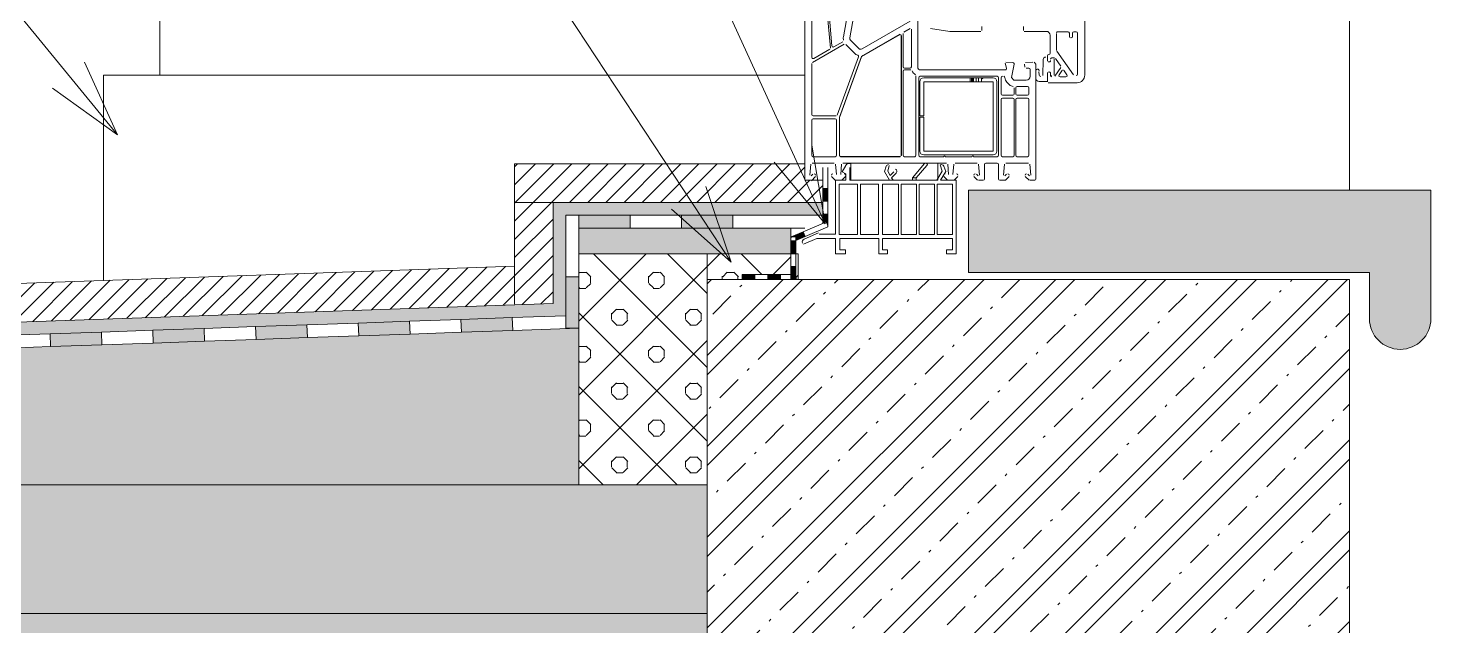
# Model space of a CAD drawing. Header units: millimetres. Extents: x 3925 to 6837, y 3411 to 5969.
# Drawn here: x 5764 to 6310, y 5393 to 5625 of the extents above; entities that cross this region are included whole.
import ezdxf

# ---------------------------------------------------------------- set-up
doc = ezdxf.new("R2010")
doc.units = ezdxf.units.MM
for name, color, linetype, lineweight in [('A-DETL', 90, 'Continuous', 18), ('A-DETL-GENF', 92, 'Continuous', 18), ('A-DETL-THIN', 151, 'Continuous', 18), ('G-ANNO-TEXT', 231, 'Continuous', 9)]:
    doc.layers.add(name, color=color, linetype=linetype, lineweight=lineweight)
pattern_1 = [(45, (7.184, 0), (-14.36841, 14.36841), []), (0, (30.079, 6.73), (14.368, 14.368), [2.54, -26.197]), (45, (32.62, 6.73), (-14.36841, 14.36841), [2.54, -17.78]), (90, (34.415, 8.526), (-14.368, 14.368), [2.54, -26.197]), (135, (34.415, 11.066), (-14.36841, -14.36841), [2.54, -17.78]), (0, (30.079, 12.862), (14.368, 14.368), [2.54, -26.197]), (45, (28.283, 11.066), (-14.36841, 14.36841), [2.54, -17.78]), (90, (28.283, 8.526), (-14.368, 14.368), [2.54, -26.197]), (135, (30.08, 6.73), (-14.36841, -14.36841), [2.54, -17.78]), (135, (26.777, 0), (-14.36841, -14.36841), [])]
pattern_2 = [(0, (0, 0), (10, 10), [1, -9]), (0, (5, 5), (10, 10), [1, -9])]

# ---------------------------------------------------------------- blocks, each defined once
blk = doc.blocks.new('BP_HYDROIZOLACE NOVÁ 2 - Hydroizolace 1_2-1505168-Balkon')
at = {"layer": 'A-DETL-GENF'}
for points in [[(920, 5), (920, 0), (940, 0), (940, 5)], [(960, 5), (960, 0), (980, 0), (980, 5)], [(1000, 5), (1000, 0), (1020, 0), (1020, 5)], [(1040, 5), (1040, 0), (1060, 0), (1060, 5)], [(1080, 5), (1080, 0), (1100, 0), (1100, 5)]]:
    blk.add_hatch(color=256, dxfattribs=at).paths.add_polyline_path(points)
for p, q in [((900, 5), (920, 5)), ((900, 0), (920, 0)), ((940, 5), (920, 5)), ((920, 5), (920, 0)), ((920, 0), (940, 0)), ((940, 5), (960, 5)), ((940, 0), (940, 5)), ((940, 0), (960, 0)), ((980, 5), (960, 5)), ((960, 5), (960, 0)), ((960, 0), (980, 0)), ((980, 5), (1000, 5)), ((980, 0), (980, 5)), ((980, 0), (1000, 0)), ((1020, 5), (1000, 5)), ((1000, 5), (1000, 0)), ((1000, 0), (1020, 0)), ((1020, 5), (1040, 5)), ((1020, 0), (1020, 5)), ((1020, 0), (1040, 0)), ((1060, 5), (1040, 5)), ((1040, 5), (1040, 0)), ((1040, 0), (1060, 0)), ((1060, 5), (1080, 5)), ((1060, 0), (1060, 5)), ((1060, 0), (1080, 0)), ((1100, 5), (1080, 5)), ((1080, 5), (1080, 0)), ((1080, 0), (1100, 0)), ((1100, 5), (1120.86, 5)), ((1100, 0), (1100, 5)), ((1100, 0), (1125.69, 0))]:
    blk.add_line(p, q, dxfattribs=at)
blk = doc.blocks.new('BP_HYDROIZOLACE NOVÁ 2 - Geotextilie 1_1-1452064-Balkon')
at = {"layer": 'A-DETL-GENF'}
for points in [[(0, 0), (5, 0), (5, 2), (1.32, 2), (1.84, 0.78)], [(10, 0), (15, 0), (15, 2), (10, 2)]]:
    blk.add_hatch(color=256, dxfattribs=at).paths.add_polyline_path(points)
for p, q in [((0, 0), (5, 0)), ((5, 2), (1.32, 2)), ((5, 2), (10, 2)), ((5, 0), (5, 2)), ((5, 0), (10, 0)), ((15, 2), (10, 2)), ((10, 2), (10, 0)), ((15, 2), (23.13, 2)), ((15, 0), (15, 2)), ((15, 0), (23.13, 0)), ((10, 0), (15, 0))]:
    blk.add_line(p, q, dxfattribs=at)
blk = doc.blocks.new('BP_HYDROIZOLACE NOVÁ 2 - Geotextilie 1_1-1453589-Balkon')
at = {"layer": 'A-DETL-GENF'}
blk.add_hatch(color=256, dxfattribs=at).paths.add_polyline_path([(1.07, 0), (5, 0), (5, 2), (0, 2), (0, 1.77), (1.55, 1.11)])
for p, q in [((5, 2), (0, 2)), ((0, 2), (0, 1.77)), ((1.07, 0), (5, 0)), ((5, 2), (14.6, 2)), ((5, 0), (5, 2)), ((5, 0), (14.6, 0))]:
    blk.add_line(p, q, dxfattribs=at)
blk = doc.blocks.new('BP_HYDROIZOLACE NOVÁ 2 - Geotextilie 1_1-1450786-Balkon')
at = {"layer": 'A-DETL-GENF'}
for points in [[(0, 0), (5, 0), (5, 2), (0, 2)], [(10, 0), (15, 0), (15, 2), (10, 2)]]:
    blk.add_hatch(color=256, dxfattribs=at).paths.add_polyline_path(points)
for p, q in [((5, 2), (0, 2)), ((0, 2), (0, 0)), ((0, 0), (5, 0)), ((5, 2), (10, 2)), ((5, 0), (5, 2)), ((5, 0), (10, 0)), ((15, 2), (10, 2)), ((10, 2), (10, 0)), ((15, 2), (18.95, 2)), ((15, 0), (15, 2)), ((15, 0), (18.95, 0)), ((10, 0), (15, 0))]:
    blk.add_line(p, q, dxfattribs=at)
blk = doc.blocks.new('BP_HYDROIZOLACE NOVÁ 2 - Geotextilie 1_1-1453975-Balkon')
at = {"layer": 'A-DETL-GENF'}
for points in [[(0, 0), (5, 0), (5, 2), (0, 2)], [(10, 0), (15, 0), (15, 2), (10, 2)]]:
    blk.add_hatch(color=256, dxfattribs=at).paths.add_polyline_path(points)
for p, q in [((5, 2), (0, 2)), ((0, 2), (0, 0)), ((0, 0), (5, 0)), ((5, 2), (10, 2)), ((5, 0), (5, 2)), ((5, 0), (10, 0)), ((15, 2), (10, 2)), ((10, 2), (10, 0)), ((15, 2), (16.39, 2)), ((15, 0), (15, 2)), ((15, 0), (16.39, 0)), ((10, 0), (15, 0))]:
    blk.add_line(p, q, dxfattribs=at)
blk = doc.blocks.new('BP_HYDROIZOLACE NOVÁ 2 - Hydroizolace 1_2-1505140-Balkon')
at = {"layer": 'A-DETL-GENF'}
for points in [[(0, 5), (0, 0), (20, 0), (20, 5)], [(40, 5), (40, 0), (60, 0), (60, 5)]]:
    blk.add_hatch(color=256, dxfattribs=at).paths.add_polyline_path(points)
for p, q in [((20, 5), (0, 5)), ((0, 5), (0, 0)), ((0, 0), (20, 0)), ((20, 5), (40, 5)), ((20, 0), (20, 5)), ((20, 0), (40, 0)), ((60, 5), (40, 5)), ((40, 5), (40, 0)), ((60, 5), (88, 5)), ((60, 0), (60, 5)), ((60, 0), (88, 0)), ((40, 0), (60, 0))]:
    blk.add_line(p, q, dxfattribs=at)
blk = doc.blocks.new('BP_HYDROIZOLACE NOVÁ 2 - Hydroizolace 1_2-1505302-Balkon')
at = {"layer": 'A-DETL-GENF'}
blk.add_hatch(color=256, dxfattribs=at).paths.add_polyline_path([(0, 5), (0, 0), (20, 0), (20, 5)])
for p, q in [((20, 5), (0, 5)), ((0, 5), (0, 0)), ((0, 0), (20, 0)), ((20, 5), (38.97, 5)), ((20, 0), (20, 5)), ((20, 0), (38.97, 0))]:
    blk.add_line(p, q, dxfattribs=at)

msp = doc.modelspace()

# ---------------------------------------------------------------- hatches: boundary and pattern name
at = {"layer": 'A-DETL-GENF'}
h = msp.add_hatch(dxfattribs=at)
h.set_pattern_fill('FP_6', color=1, style=0, pattern_type=2)
h.set_pattern_definition([(45, (0, 0), (-3.535534, 3.535534), [])])
h.paths.add_polyline_path([(4853.24, 5479.27), (5622.84, 5506.15), (5623.36, 5507.41), (5624.13, 5508.41), (5623.36, 5509.41), (5622.57, 5511.34), (5622.33, 5513.68), (5622.57, 5515.48), (5623.36, 5517.41), (5624.64, 5519.07), (5626.29, 5520.34), (5628.22, 5521.14), (5630.29, 5521.41), (5632.36, 5521.14), (5634.29, 5520.34), (5635.95, 5519.07), (5637.25, 5517.35), (5638.02, 5515.48), (5638.29, 5513.41), (5637.94, 5511.14), (5637.14, 5509.31), (5636.45, 5508.41), (5637.22, 5507.41), (5637.53, 5506.66), (5968.24, 5518.21), (5968.24, 5557.52), (6073.24, 5557.52), (6073.24, 5566.12), (6066.24, 5566.12), (6066.24, 5572.52), (5953.24, 5572.52), (5953.24, 5532.69), (4853.24, 5494.28)])
msp.add_hatch(color=9, dxfattribs=at).paths.add_polyline_path([(6298.01, 5500.32), (6301.11, 5500.73), (6304, 5501.92), (6306.48, 5503.83), (6308.39, 5506.31), (6309.58, 5509.2), (6309.99, 5512.3), (6309.99, 5562.3), (6129.99, 5562.3), (6129.99, 5530.28), (6286.03, 5530.28), (6286.03, 5512.3), (6286.44, 5509.2), (6287.63, 5506.31), (6289.54, 5503.83), (6292.02, 5501.92), (6294.91, 5500.73)])
h = msp.add_hatch(dxfattribs=at)
h.set_pattern_fill('FP_2', color=1, style=0, pattern_type=2)
h.set_pattern_definition(pattern_2)
h.paths.add_polyline_path([(4853.24, 5474.27), (5622.65, 5501.14), (5622.55, 5501.48), (5622.29, 5503.41), (5622.65, 5505.69), (5622.84, 5506.15), (4853.24, 5479.27), (4853.24, 5474.96)])
h.paths.add_polyline_path([(5638.06, 5501.68), (5973.24, 5513.38), (5973.24, 5552.52), (6073.24, 5552.52), (6073.24, 5557.52), (5968.24, 5557.52), (5968.24, 5518.21), (5637.53, 5506.66), (5638.06, 5505.2), (5638.29, 5503.41), (5638.16, 5502.37)])
h = msp.add_hatch(dxfattribs=at)
h.set_pattern_fill('FP_2', color=1, style=0, pattern_type=2)
h.set_pattern_definition(pattern_2)
h.paths.add_polyline_path([(5263.89, 5377.52), (5626.75, 5377.52), (5626.29, 5377.71), (5624.64, 5378.98), (5623.36, 5380.64), (5622.57, 5382.57), (5622.31, 5384.77), (5622.57, 5386.71), (5623.36, 5388.64), (5624.64, 5390.3), (5626.29, 5391.57), (5628.22, 5392.37), (5630.29, 5392.64), (5632.36, 5392.37), (5634.29, 5391.57), (5635.95, 5390.3), (5637.22, 5388.64), (5638.02, 5386.71), (5638.27, 5384.48), (5638.02, 5382.57), (5637.22, 5380.64), (5635.95, 5378.98), (5634.29, 5377.71), (5633.83, 5377.52), (6028.24, 5377.52), (6028.24, 5397.52), (4908.24, 5397.52), (4908.24, 5377.52)])
h.paths.add_polyline_path([(4853.24, 5447.52), (5978.24, 5447.52), (5978.24, 5508.55), (5638.03, 5496.67), (5638.29, 5494.64), (5638.02, 5492.57), (5637.14, 5490.53), (5635.95, 5488.98), (5634.29, 5487.71), (5632.36, 5486.91), (5630.29, 5486.64), (5628.22, 5486.91), (5626.29, 5487.71), (5624.64, 5488.98), (5623.36, 5490.64), (5622.57, 5492.57), (5622.29, 5494.64), (5622.49, 5496.13), (4853.24, 5469.27)])
h.paths.add_polyline_path([(5630.29, 5464.05), (5628.22, 5464.32), (5626.29, 5465.12), (5624.64, 5466.39), (5623.36, 5468.05), (5622.57, 5469.98), (5622.29, 5472.05), (5622.57, 5474.12), (5623.36, 5476.05), (5624.64, 5477.71), (5626.29, 5478.98), (5628.22, 5479.78), (5630.29, 5480.05), (5632.36, 5479.78), (5634.29, 5478.98), (5635.95, 5477.71), (5637.22, 5476.05), (5638.02, 5474.12), (5638.29, 5472.05), (5638.02, 5469.98), (5637.22, 5468.05), (5635.95, 5466.39), (5634.29, 5465.12), (5632.36, 5464.32)])
h.paths.add_polyline_path([(5978.24, 5537.52), (6060.78, 5537.52), (6060.78, 5547.52), (5978.24, 5547.52)])
h = msp.add_hatch(dxfattribs=at)
h.set_pattern_fill('FP_5', color=1, style=0, pattern_type=2)
h.set_pattern_definition(pattern_1)
h.paths.add_polyline_path([(6028.24, 5447.52), (6028.24, 5537.52), (5978.24, 5537.52), (5978.24, 5447.52)])
h = msp.add_hatch(dxfattribs=at)
h.set_pattern_fill('FP_5', color=1, style=0, pattern_type=2)
h.set_pattern_definition(pattern_1)
h.paths.add_polyline_path([(6062.78, 5527.52), (6063.64, 5527.52), (6063.64, 5537.52), (6062.78, 5537.52), (6062.78, 5532.52)])
h.paths.add_polyline_path([(6028.24, 5527.52), (6041.84, 5527.52), (6041.84, 5529.52), (6060.78, 5529.52), (6060.78, 5537.52), (6028.24, 5537.52), (6028.24, 5529.52)])
h = msp.add_hatch(dxfattribs=at)
h.set_pattern_fill('FP_1', style=0, pattern_type=2)
h.set_pattern_definition([(45, (0, 0), (-17.67767, 17.67767), []), (45, (7.5, 0), (-17.67767, 17.67767), []), (45, (21.4, 0), (-17.67767, 17.67767), [10, -5, 1, -5])])
h.paths.add_polyline_path([(6028.24, 4333.23), (6278.24, 4333.23), (6278.24, 5177.52), (6028.24, 5177.52), (6028.24, 4926.57)])
h.paths.add_polyline_path([(6028.24, 5377.52), (6278.24, 5377.52), (6278.24, 5527.52), (6028.24, 5527.52), (6028.24, 5397.52)])
h = msp.add_hatch(dxfattribs=at)
h.set_pattern_fill('FP_5', color=1, style=0, pattern_type=2)
h.set_pattern_definition(pattern_1)
h.paths.add_polyline_path([(6028.24, 5397.52), (6028.24, 5447.52), (4908.24, 5447.52), (4908.24, 5397.52), (5978.24, 5397.52)])
h.paths.add_polyline_path([(5630.29, 5411.64), (5628.22, 5411.91), (5626.29, 5412.71), (5624.64, 5413.98), (5623.36, 5415.64), (5622.57, 5417.57), (5622.29, 5419.64), (5622.57, 5421.71), (5623.36, 5423.64), (5624.64, 5425.3), (5626.29, 5426.57), (5628.22, 5427.37), (5630.29, 5427.64), (5632.36, 5427.37), (5634.29, 5426.57), (5635.95, 5425.3), (5637.22, 5423.64), (5638.02, 5421.71), (5638.29, 5419.64), (5638.02, 5417.57), (5637.22, 5415.64), (5635.95, 5413.98), (5634.29, 5412.71), (5632.36, 5411.91)])

# ---------------------------------------------------------------- linework, layer by layer
at = {"layer": 'A-DETL'}
for p, q in [((5815.24, 5607.11), (5815.24, 5948.77)), ((6175.24, 5607.12), (6175.24, 5662.37)), ((6076.21, 5617.59), (6073.99, 5643.02)), ((6074.66, 5643.38), (6076.84, 5618.44)), ((6066.24, 5638.31), (6066.24, 5566.62)), ((6069.04, 5638.31), (6069.04, 5613.99)), ((6081.29, 5622.02), (6083.74, 5635.9)), ((6083.75, 5621.59), (6086.19, 5635.42)), ((6107.24, 5628.05), (6088.53, 5617.25)), ((6107.29, 5625.2), (6104.79, 5623.75)), ((6107.74, 5610.32), (6107.74, 5624.94)), ((6110.24, 5610.12), (6110.24, 5629.52)), ((6115.17, 5625.18), (6122.74, 5624.12)), ((6135.14, 5624.42), (6135.14, 5626.02)), ((6151.34, 5626.02), (6151.34, 5624.42)), ((6077.59, 5618.06), (6081.09, 5620.08)), ((6087.32, 5617.41), (6084.03, 5620.7)), ((6103.38, 5622.97), (6088.36, 5614.3)), ((6103.09, 5622.77), (6089.78, 5615.09)), ((6103.83, 5575.72), (6103.83, 5622.71)), ((6103.84, 5575.82), (6103.84, 5622.34)), ((6104.54, 5623.32), (6104.54, 5610.32)), ((6122.74, 5624.12), (6134.84, 5624.12)), ((6151.64, 5624.12), (6160.24, 5624.12)), ((6161.74, 5622.62), (6161.74, 5615.62)), ((6164.24, 5623.12), (6164.24, 5616.65)), ((6168.74, 5623.92), (6164.73, 5623.92)), ((6169.24, 5622.12), (6169.24, 5623.42)), ((6170.44, 5623.42), (6170.44, 5622.12)), ((6171.94, 5623.92), (6170.94, 5623.92)), ((6172.44, 5607.42), (6172.44, 5623.42)), ((6081.58, 5619.09), (6069.29, 5611.99)), ((6069.79, 5613.55), (6075.96, 5617.12)), ((6078.89, 5591.5), (6087.15, 5614.19)), ((6088.29, 5614.18), (6079.73, 5590.64)), ((6088.36, 5614.3), (6079.77, 5590.7)), ((6085.56, 5615.64), (6082.19, 5619.01)), ((6160.72, 5612.46), (6160.72, 5613.92)), ((6160.74, 5614.62), (6160.74, 5612.47)), ((6164.33, 5616.37), (6170.79, 5607.13)), ((6069.04, 5611.56), (6069.04, 5591.67)), ((6104.54, 5608.62), (6104.54, 5575.82)), ((6105.04, 5609.82), (6107.24, 5609.82)), ((6107.53, 5609.12), (6105.04, 5609.12)), ((6144.3, 5609.12), (6111.24, 5609.12)), ((6144.25, 5611.74), (6144.78, 5609.75)), ((6147.27, 5611.94), (6144.56, 5612.12)), ((6146.67, 5606.12), (6147.73, 5611.34)), ((6151.75, 5611.35), (6151.94, 5610.23)), ((6154.99, 5612.12), (6152.21, 5611.93)), ((6152.44, 5609.82), (6153.44, 5609.82)), ((6153.94, 5609.32), (6153.94, 5606.62)), ((6156.24, 5611.37), (6155.49, 5612.12)), ((6156.23, 5608.91), (6156.23, 5605.82)), ((6156.24, 5566.62), (6156.24, 5611.37)), ((6159.05, 5613.14), (6158.91, 5606.93)), ((6162.44, 5613.82), (6163.41, 5613.82)), ((6163.34, 5607.03), (6163.34, 5613.48)), ((6165.96, 5609.98), (6163.61, 5606.63)), ((6163.82, 5613.61), (6165.96, 5610.56)), ((6166.36, 5608.81), (6165.23, 5607.21)), ((6168.3, 5607.21), (6167.18, 5608.81)), ((6066.24, 5607.11), (5793.24, 5607.11)), ((5793.24, 5527.11), (5793.24, 5607.11)), ((6109.54, 5575.82), (6109.54, 5606.78)), ((6110.64, 5606.12), (6110.64, 5575.82)), ((6111.04, 5604.52), (6111.04, 5591.27)), ((6141.14, 5606.62), (6111.14, 5606.62)), ((6139.54, 5606.02), (6112.54, 5606.02)), ((6112.54, 5591.27), (6112.54, 5604.52)), ((6112.54, 5604.52), (6139.54, 5604.52)), ((6130.64, 5605.84), (6130.64, 5604.52)), ((6131.15, 5605.84), (6131.15, 5604.52)), ((6131.46, 5604.52), (6131.46, 5605.84)), ((6131.65, 5605.84), (6131.65, 5604.52)), ((6131.97, 5604.52), (6131.97, 5605.84)), ((6132.98, 5604.52), (6132.98, 5605.84)), ((6133.84, 5605.84), (6133.84, 5604.52)), ((6135.01, 5605.84), (6135.01, 5604.52)), ((6139.54, 5604.52), (6139.54, 5577.52)), ((6141.04, 5577.52), (6141.04, 5604.52)), ((6141.64, 5575.82), (6141.64, 5606.12)), ((6142.74, 5606.12), (6142.74, 5599.72)), ((6145.9, 5603.35), (6144.9, 5604.35)), ((6147.67, 5605.12), (6146.67, 5606.12)), ((6152.44, 5605.12), (6147.67, 5605.12)), ((6157.43, 5607.3), (6157.35, 5608.26)), ((6157.43, 5604.62), (6160.42, 5604.62)), ((6160.72, 5604.92), (6160.72, 5608.05)), ((6160.74, 5608.07), (6160.74, 5604.42)), ((6161.04, 5604.12), (6172.24, 5604.12)), ((6161.94, 5606.92), (6161.94, 5607.72)), ((6165.64, 5606.42), (6167.89, 5606.42)), ((6142.74, 5597.62), (6142.74, 5575.82)), ((6143.24, 5599.22), (6147.24, 5599.22)), ((6147.24, 5598.12), (6143.24, 5598.12)), ((6147.74, 5599.72), (6147.74, 5602.15)), ((6147.74, 5575.82), (6147.74, 5597.62)), ((6148.44, 5602.12), (6148.44, 5599.72)), ((6148.44, 5597.62), (6148.44, 5575.82)), ((6152.94, 5602.62), (6148.94, 5602.62)), ((6152.94, 5599.22), (6148.94, 5599.22)), ((6152.94, 5598.12), (6148.94, 5598.12)), ((6153.44, 5599.72), (6153.44, 5602.12)), ((6153.44, 5575.82), (6153.44, 5597.62)), ((6069.04, 5589.57), (6069.04, 5575.82)), ((6069.54, 5591.17), (6078.42, 5591.17)), ((6078.14, 5590.07), (6069.54, 5590.07)), ((6078.64, 5575.82), (6078.64, 5589.57)), ((6079.73, 5590.64), (6079.73, 5575.64)), ((6079.74, 5590.53), (6079.74, 5575.82)), ((6111.04, 5591.27), (6112.54, 5591.27)), ((6112.54, 5590.77), (6111.04, 5590.77)), ((6111.04, 5590.77), (6111.04, 5577.52)), ((6112.54, 5577.52), (6112.54, 5590.77)), ((6139.54, 5577.52), (6112.54, 5577.52)), ((6112.54, 5576.02), (6139.54, 5576.02)), ((6066.24, 5572.52), (5953.24, 5572.52)), ((5953.24, 5572.52), (5953.24, 5532.69)), ((6066.24, 5566.12), (6066.24, 5572.52)), ((6068.24, 5568.15), (6068.61, 5572.36)), ((6069.11, 5572.82), (6077.7, 5572.82)), ((6069.54, 5575.32), (6078.14, 5575.32)), ((6078.2, 5572.36), (6078.54, 5568.45)), ((6080.09, 5575.34), (6103.49, 5575.34)), ((6080.24, 5575.32), (6103.34, 5575.32)), ((6080.24, 5568.45), (6080.58, 5572.36)), ((6082.24, 5571.84), (6080.84, 5569.42)), ((6081.08, 5572.82), (6121.4, 5572.82)), ((6084.24, 5572.62), (6083.21, 5572.62)), ((6083.74, 5566.12), (6083.74, 5571.12)), ((6084.17, 5572.82), (6118.07, 5572.82)), ((6084.17, 5566.12), (6084.17, 5572.82)), ((6084.24, 5571.12), (6084.24, 5572.62)), ((6097.94, 5571.59), (6097.22, 5569.62)), ((6098.54, 5569.74), (6099.13, 5571.87)), ((6105.04, 5575.32), (6109.04, 5575.32)), ((6112.91, 5572.63), (6108.24, 5567.12)), ((6109.56, 5567.12), (6113.81, 5571.83)), ((6111.14, 5575.32), (6120.34, 5575.32)), ((6118.07, 5572.82), (6118.07, 5566.12)), ((6118.92, 5572.12), (6119.79, 5569.74)), ((6121.11, 5569.62), (6120.39, 5571.59)), ((6120.94, 5575.32), (6131.34, 5575.32)), ((6121.9, 5572.36), (6122.24, 5568.45)), ((6123.94, 5568.45), (6124.28, 5572.36)), ((6124.78, 5572.82), (6133.37, 5572.82)), ((6131.94, 5575.32), (6141.14, 5575.32)), ((6133.87, 5572.36), (6134.24, 5568.15)), ((6136.24, 5566.62), (6136.24, 5572.32)), ((6136.74, 5572.82), (6141.14, 5572.82)), ((6141.64, 5572.32), (6141.64, 5566.62)), ((6143.24, 5575.32), (6147.24, 5575.32)), ((6143.64, 5568.15), (6144.01, 5572.36)), ((6144.51, 5572.82), (6153.37, 5572.82)), ((6148.94, 5575.32), (6152.94, 5575.32)), ((6153.87, 5572.36), (6154.24, 5568.15)), ((6073.24, 5566.12), (6066.24, 5566.12)), ((6066.74, 5566.12), (6068.65, 5566.12)), ((6069.4, 5568.56), (6068.75, 5567.91)), ((6068.8, 5565.98), (6070.44, 5567.62)), ((6076.64, 5567.62), (6078.24, 5566.02)), ((6078.14, 5566.12), (6080.64, 5566.12)), ((6082.24, 5566.12), (6078.24, 5566.12)), ((6078.24, 5566.12), (6078.24, 5545.22)), ((6080.64, 5566.12), (6082.24, 5567.72)), ((6080.84, 5569.42), (6082.24, 5568.61)), ((6082.24, 5568.61), (6082.24, 5566.12)), ((6099.24, 5566.12), (6083.74, 5566.12)), ((6118.07, 5566.12), (6084.17, 5566.12)), ((6097.22, 5569.62), (6099.24, 5566.12)), ((6099.5, 5568.06), (6098.54, 5569.74)), ((6100.91, 5569.46), (6099.5, 5568.06)), ((6100.07, 5567.07), (6101.61, 5568.61)), ((6100.62, 5566.12), (6100.07, 5567.07)), ((6108.24, 5566.12), (6100.62, 5566.12)), ((6109.56, 5567.12), (6108.24, 5567.12)), ((6108.24, 5567.12), (6108.24, 5566.12)), ((6108.24, 5567.12), (6109.56, 5567.12)), ((6109.56, 5566.12), (6109.56, 5567.12)), ((6117.7, 5566.12), (6109.56, 5566.12)), ((6119.79, 5569.74), (6117.7, 5566.12)), ((6119.09, 5566.12), (6121.11, 5569.62)), ((6125.24, 5566.12), (6119.09, 5566.12)), ((6120.34, 5567.62), (6121.84, 5566.12)), ((6121.84, 5566.12), (6124.34, 5566.12)), ((6124.34, 5566.12), (6125.84, 5567.62)), ((6125.24, 5537.52), (6125.24, 5566.12)), ((6132.04, 5567.62), (6133.54, 5566.12)), ((6133.73, 5567.91), (6133.08, 5568.56)), ((6133.83, 5566.12), (6135.74, 5566.12)), ((6142.14, 5566.12), (6144.34, 5566.12)), ((6144.8, 5568.56), (6144.15, 5567.91)), ((6144.34, 5566.12), (6145.84, 5567.62)), ((6152.04, 5567.62), (6153.54, 5566.12)), ((6153.73, 5567.91), (6153.08, 5568.56)), ((6153.83, 5566.12), (6155.74, 5566.12)), ((6086.77, 5564.62), (6079.62, 5564.62)), ((6079.62, 5564.62), (6079.62, 5545.02)), ((6086.77, 5545.02), (6086.77, 5564.62)), ((6094.99, 5564.62), (6087.89, 5564.62)), ((6087.89, 5564.62), (6087.89, 5545.02)), ((6094.99, 5545.02), (6094.99, 5564.62)), ((6102.74, 5564.62), (6096.49, 5564.62)), ((6096.49, 5564.62), (6096.49, 5545.02)), ((6102.74, 5545.02), (6102.74, 5564.62)), ((6109.74, 5564.62), (6103.74, 5564.62)), ((6103.74, 5564.62), (6103.74, 5545.02)), ((6109.74, 5545.02), (6109.74, 5564.62)), ((6116.74, 5564.62), (6110.74, 5564.62)), ((6110.74, 5564.62), (6110.74, 5545.02)), ((6116.74, 5545.02), (6116.74, 5564.62)), ((6123.74, 5564.62), (6117.74, 5564.62)), ((6117.74, 5564.62), (6117.74, 5545.02)), ((6123.74, 5545.02), (6123.74, 5564.62)), ((5968.24, 5557.52), (5953.24, 5557.52)), ((5968.24, 5518.21), (5968.24, 5557.52)), ((5968.24, 5557.52), (6073.24, 5557.52)), ((5973.24, 5547.52), (5973.24, 5552.52)), ((5973.24, 5552.52), (5978.24, 5552.52)), ((6066.24, 5552.52), (6073.24, 5552.52)), ((6060.78, 5543.91), (6060.78, 5547.52)), ((6065.71, 5541.29), (6070.96, 5543.52)), ((6071.57, 5545.63), (6065.97, 5543.25)), ((6070.96, 5543.52), (6078.24, 5543.52)), ((6078.24, 5545.22), (6071.84, 5545.22)), ((6078.24, 5543.52), (6078.24, 5537.52)), ((6079.62, 5545.02), (6086.77, 5545.02)), ((6079.84, 5539.02), (6079.84, 5543.52)), ((6079.84, 5543.52), (6095.04, 5543.52)), ((6087.89, 5545.02), (6094.99, 5545.02)), ((6095.04, 5543.52), (6095.04, 5537.52)), ((6096.44, 5539.02), (6096.44, 5543.52)), ((6096.44, 5543.52), (6123.74, 5543.52)), ((6096.49, 5545.02), (6102.74, 5545.02)), ((6103.74, 5545.02), (6109.74, 5545.02)), ((6110.74, 5545.02), (6116.74, 5545.02)), ((6117.74, 5545.02), (6123.74, 5545.02)), ((6123.74, 5543.52), (6123.74, 5539.02)), ((6028.24, 5537.52), (5978.24, 5537.52)), ((6028.24, 5537.52), (6028.24, 5527.52)), ((6060.78, 5537.52), (6028.24, 5537.52)), ((6063.64, 5537.52), (6062.78, 5537.52)), ((6063.64, 5527.52), (6063.64, 5537.52)), ((6078.24, 5537.52), (6082.04, 5537.52)), ((6082.04, 5539.02), (6079.84, 5539.02)), ((6082.04, 5537.52), (6082.04, 5539.02)), ((6095.04, 5537.52), (6098.44, 5537.52)), ((6098.44, 5539.02), (6096.44, 5539.02)), ((6098.44, 5537.52), (6098.44, 5539.02)), ((6123.74, 5539.02), (6121.44, 5539.02)), ((6121.44, 5539.02), (6121.44, 5537.52)), ((6121.44, 5537.52), (6125.24, 5537.52)), ((5953.24, 5532.69), (4853.24, 5494.28)), ((5953.24, 5532.87), (5953.24, 5517.86)), ((6028.24, 5447.52), (6028.24, 5527.52)), ((6028.24, 5527.52), (6041.84, 5527.52)), ((6062.78, 5527.52), (6063.64, 5527.52)), ((5637.53, 5506.66), (5968.24, 5518.21)), ((5978.24, 5508.55), (5978.24, 5447.52)), ((4853.24, 5447.52), (5978.24, 5447.52)), ((5978.24, 5447.52), (6028.24, 5447.52)), ((6028.24, 5397.52), (6028.24, 5447.52)), ((6028.24, 5397.52), (4908.24, 5397.52)), ((6028.24, 5377.52), (6028.24, 5397.52))]:
    msp.add_line(p, q, dxfattribs=at)
msp.add_circle((6135.34, 5605.84), 0.158, dxfattribs=at)
for centre, radius, start, end in [((6084.74, 5621.41), 3.5, 170, 193.0107), ((6084.74, 5621.41), 1, 170, 225.1931), ((6103.34, 5622.34), 0.5, 12.0746, 120), ((6160.24, 5622.62), 1.5, 0, 90), ((6164.73, 5623.42), 0.5, 90, 184.3012), ((6168.74, 5623.42), 0.5, 0, 90), ((6169.74, 5622.12), 0.5, 180, 270), ((6169.94, 5622.12), 0.5, 270, 0), ((6170.94, 5623.42), 0.5, 90, 180), ((6171.94, 5623.42), 0.5, 0, 90), ((6069.54, 5613.99), 0.5, 180, 300), ((6077.34, 5618.49), 0.5, 185, 300), ((6088.03, 5618.12), 3.5, 225, 250.1927), ((6086.68, 5614.36), 0.5, 340, 70.1927), ((6088.03, 5618.12), 1, 225, 300), ((6088.03, 5618.12), 3.5, 281.895, 300), ((6160.05, 5613.12), 1, 90, 178.7551), ((6161.24, 5614.62), 0.5, 90, 180), ((6161.24, 5615.62), 0.5, 270, 0), ((6105.04, 5610.32), 0.5, 180, 270), ((6105.04, 5608.62), 0.5, 90, 180), ((6107.24, 5610.32), 0.5, 270, 0), ((6111.24, 5610.12), 3.5, 202.0243, 236.633), ((6111.24, 5610.12), 1, 180, 270), ((6144.3, 5609.62), 0.5, 270, 15), ((6147.24, 5611.44), 0.5, 348.5, 86.2), ((6153.44, 5609.32), 0.5, 0, 90), ((6156.86, 5608.81), 0.639, 326.4969, 167.854), ((6161.32, 5612.8), 0.6, 240, 0), ((6161.34, 5612.82), 0.6, 240, 360), ((6162.42, 5613.25), 0.5, 90, 180), ((6162.44, 5613.32), 0.5, 90, 180), ((6166.77, 5608.53), 0.5, 35, 145), ((6111.14, 5606.12), 0.5, 90, 180), ((6112.54, 5604.52), 1.5, 90, 180), ((6139.54, 5604.52), 1.5, 0, 90), ((6141.14, 5606.12), 0.5, 0, 90), ((6143.24, 5606.12), 0.5, 90, 180), ((6143.67, 5606.12), 0.5, 360, 90), ((6146.67, 5606.12), 2.5, 180, 225), ((6147.67, 5605.12), 2.5, 225, 261.8011), ((6152.44, 5606.62), 1.5, 270, 0), ((6157.43, 5605.82), 1.2, 186.0075, 270), ((6158.23, 5607.37), 0.8, 185.0405, 264.9888), ((6161.32, 5607.7), 0.6, 0, 120), ((6161.34, 5607.72), 0.6, 0, 120), ((6162.42, 5607.25), 0.5, 180, 270), ((6162.44, 5606.92), 0.5, 180, 270), ((6165.64, 5606.92), 0.5, 145, 270), ((6167.89, 5606.92), 0.5, 270, 35), ((6171.94, 5607.42), 0.5, 270, 0), ((6172.24, 5607.12), 3, 270, 0), ((6143.24, 5599.72), 0.5, 180, 270), ((6143.24, 5597.62), 0.5, 90, 180), ((6147.24, 5599.72), 0.5, 270, 0), ((6147.24, 5597.62), 0.5, 0, 90), ((6148.94, 5602.12), 0.5, 90, 180), ((6148.94, 5599.72), 0.5, 180, 270), ((6148.94, 5597.62), 0.5, 90, 180), ((6152.94, 5602.12), 0.5, 0, 90), ((6152.94, 5599.72), 0.5, 270, 0), ((6152.94, 5597.62), 0.5, 0, 90), ((6069.54, 5591.67), 0.5, 180, 270), ((6069.54, 5589.57), 0.5, 90, 180), ((6078.14, 5589.57), 0.5, 0, 90), ((6069.54, 5575.82), 0.5, 180, 270), ((6078.14, 5575.82), 0.5, 270, 0), ((6080.24, 5575.82), 0.5, 180, 270), ((6105.04, 5575.82), 0.5, 180, 270), ((6109.04, 5575.82), 0.5, 270, 0), ((6111.14, 5575.82), 0.5, 180, 270), ((6112.54, 5577.52), 1.5, 180, 270), ((6139.54, 5577.52), 1.5, 270, 0), ((6141.14, 5575.82), 0.5, 270, 0), ((6143.24, 5575.82), 0.5, 180, 270), ((6147.24, 5575.82), 0.5, 270, 0), ((6148.94, 5575.82), 0.5, 180, 270), ((6152.94, 5575.82), 0.5, 270, 0), ((6083.21, 5571.62), 1, 90, 167.0047), ((6098.87, 5571.25), 1, 92.9474, 160), ((6101.25, 5569.75), 0.8, 357.6211, 71.5117), ((6113.36, 5572.23), 0.6, 318, 138), ((6119.43, 5571.23), 1.03, 20.589, 119.7998), ((6120.64, 5575.32), 0.3, 0, 180), ((6131.64, 5575.32), 0.3, 0, 180), ((6136.74, 5572.32), 0.5, 90, 180), ((6141.14, 5572.32), 0.5, 0, 90), ((6066.74, 5566.62), 0.5, 180, 270), ((6069.94, 5568.12), 0.5, 0, 90), ((6077.14, 5568.12), 0.5, 90, 180), ((6081.64, 5568.12), 0.5, 0, 90), ((6100.55, 5569.67), 1.5, 315, 1.7372), ((6120.84, 5568.12), 0.5, 90, 180), ((6125.34, 5568.12), 0.5, 0, 90), ((6132.54, 5568.12), 0.5, 90, 180), ((6135.74, 5566.62), 0.5, 270, 0), ((6142.14, 5566.62), 0.5, 180, 270), ((6145.34, 5568.12), 0.5, 0, 90), ((6152.54, 5568.12), 0.5, 90, 180), ((6155.74, 5566.62), 0.5, 270, 0), ((6066.44, 5542.14), 1.2, 113, 203)]:
    msp.add_arc(centre, radius, start, end, dxfattribs=at)
at = {"layer": 'A-DETL-THIN'}
for p, q in [((6278.24, 5562.3), (6278.24, 5948.77)), ((6309.99, 5562.3), (6129.99, 5562.3)), ((6129.99, 5562.3), (6129.99, 5530.28)), ((6309.99, 5512.3), (6309.99, 5562.3)), ((6278.24, 5527.52), (6063.64, 5527.52)), ((6129.99, 5530.28), (6286.03, 5530.28)), ((6278.24, 5377.52), (6278.24, 5527.52)), ((6286.03, 5530.28), (6286.03, 5512.3))]:
    msp.add_line(p, q, dxfattribs=at)
msp.add_arc((6298.01, 5512.3), 11.98, 180, 0, dxfattribs=at)
at = {"layer": 'G-ANNO-TEXT', "color": 10}
for p, q in [((6074.14, 5549.23), (5962.03, 5794.73)), ((6037.53, 5534.29), (5906.3, 5733.71)), ((5798.69, 5583.84), (5714.81, 5686.35)), ((5798.69, 5583.84), (5785.91, 5612.15)), ((5798.69, 5583.84), (5773.47, 5601.97)), ((6074.14, 5549.23), (6068.99, 5579.86)), ((6074.14, 5549.23), (6054.36, 5573.18)), ((6037.53, 5534.29), (6027.75, 5563.77)), ((6037.53, 5534.29), (6014.32, 5554.94))]:
    msp.add_line(p, q, dxfattribs=at)

# ---------------------------------------------------------------- block references
at = {"layer": 'A-DETL-GENF'}
for name, p, rotation in [('BP_HYDROIZOLACE NOVÁ 2 - Geotextilie 1_1-1452064-Balkon', (6075.24, 5547.99), 90), ('BP_HYDROIZOLACE NOVÁ 2 - Geotextilie 1_1-1453589-Balkon', (6061.79, 5542.28), 23.00000000001074), ('BP_HYDROIZOLACE NOVÁ 2 - Hydroizolace 1_2-1505302-Balkon', (5978.24, 5508.55), 90), ('BP_HYDROIZOLACE NOVÁ 2 - Geotextilie 1_1-1453975-Balkon', (6062.78, 5527.52), 90), ('BP_HYDROIZOLACE NOVÁ 2 - Hydroizolace 1_2-1505168-Balkon', (4853.24, 5469.27), 2.00000000000013)]:
    msp.add_blockref(name, p, dxfattribs=dict(at, rotation=rotation))
for name, p in [('BP_HYDROIZOLACE NOVÁ 2 - Hydroizolace 1_2-1505140-Balkon', (5978.24, 5547.52)), ('BP_HYDROIZOLACE NOVÁ 2 - Geotextilie 1_1-1450786-Balkon', (6041.84, 5527.52))]:
    msp.add_blockref(name, p, dxfattribs=at)

doc.saveas('drawing.dxf')
